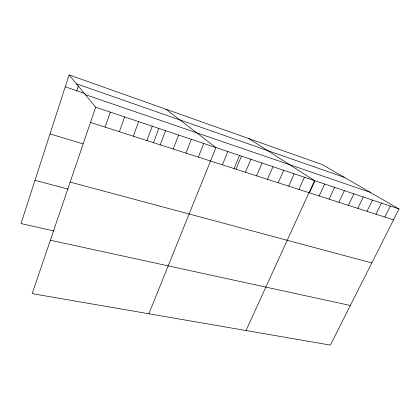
<?xml version="1.0" encoding="UTF-8"?>
<svg xmlns="http://www.w3.org/2000/svg" width="420" height="420" viewBox="0 0 420 420"><rect width="100%" height="100%" fill="white"/><g stroke="black" fill="none" stroke-linecap="round" stroke-linejoin="round"><path stroke-width="0.63" d="M69.101 74.902L95.666 107.21L32.162 293.638L330.393 345.098L399 208.971L322.418 164.666L69.101 74.902L21 223.55L54.065 231.011M76.787 90.778L78.419 85.817M105.1 127.123L110.323 112.13M119.374 131.712L124.63 116.928M133.308 136.19L138.595 121.616M146.921 140.569L152.24 126.194M153.405 142.889L158.686 128.746M160.225 144.847L165.569 130.662M173.224 149.027L178.595 135.03M185.929 153.111L191.321 139.303M198.356 157.106L203.768 143.477M148.864 313.777L215.938 147.562L165.974 109.232M222.401 164.84L227.845 151.557M234.035 168.578L239.495 155.463M236.014 169.192L241.332 156.445M245.427 172.242L250.898 159.285M256.573 175.828L262.054 163.028M267.493 179.335L272.979 166.698M278.187 182.774L283.679 170.284M288.661 186.144L294.163 173.801M298.925 189.441L304.432 177.245M245.999 330.535L314.491 180.621L248.787 138.579M309.54 192.833L314.906 181.099M319.142 195.941L324.649 184.028M329.091 199.143L334.604 187.367M338.846 202.277L344.358 190.638M348.406 205.354L353.918 193.846M357.782 208.367L363.29 196.991M366.975 211.323L372.477 200.072M375.989 214.221L381.486 203.096M384.836 217.066L390.327 206.062M50.358 240.224L350.354 305.487M34.976 180.353L68.355 189.1M70.156 182.102L371.8 262.941M50.006 133.906L83.087 143.897M90.484 122.42L393.514 219.854M95.666 107.21L399 208.971M85.302 94.61L370.199 192.308M65.247 86.809L85.134 93.644M76.403 83.79L344.395 177.382"/></g></svg>
